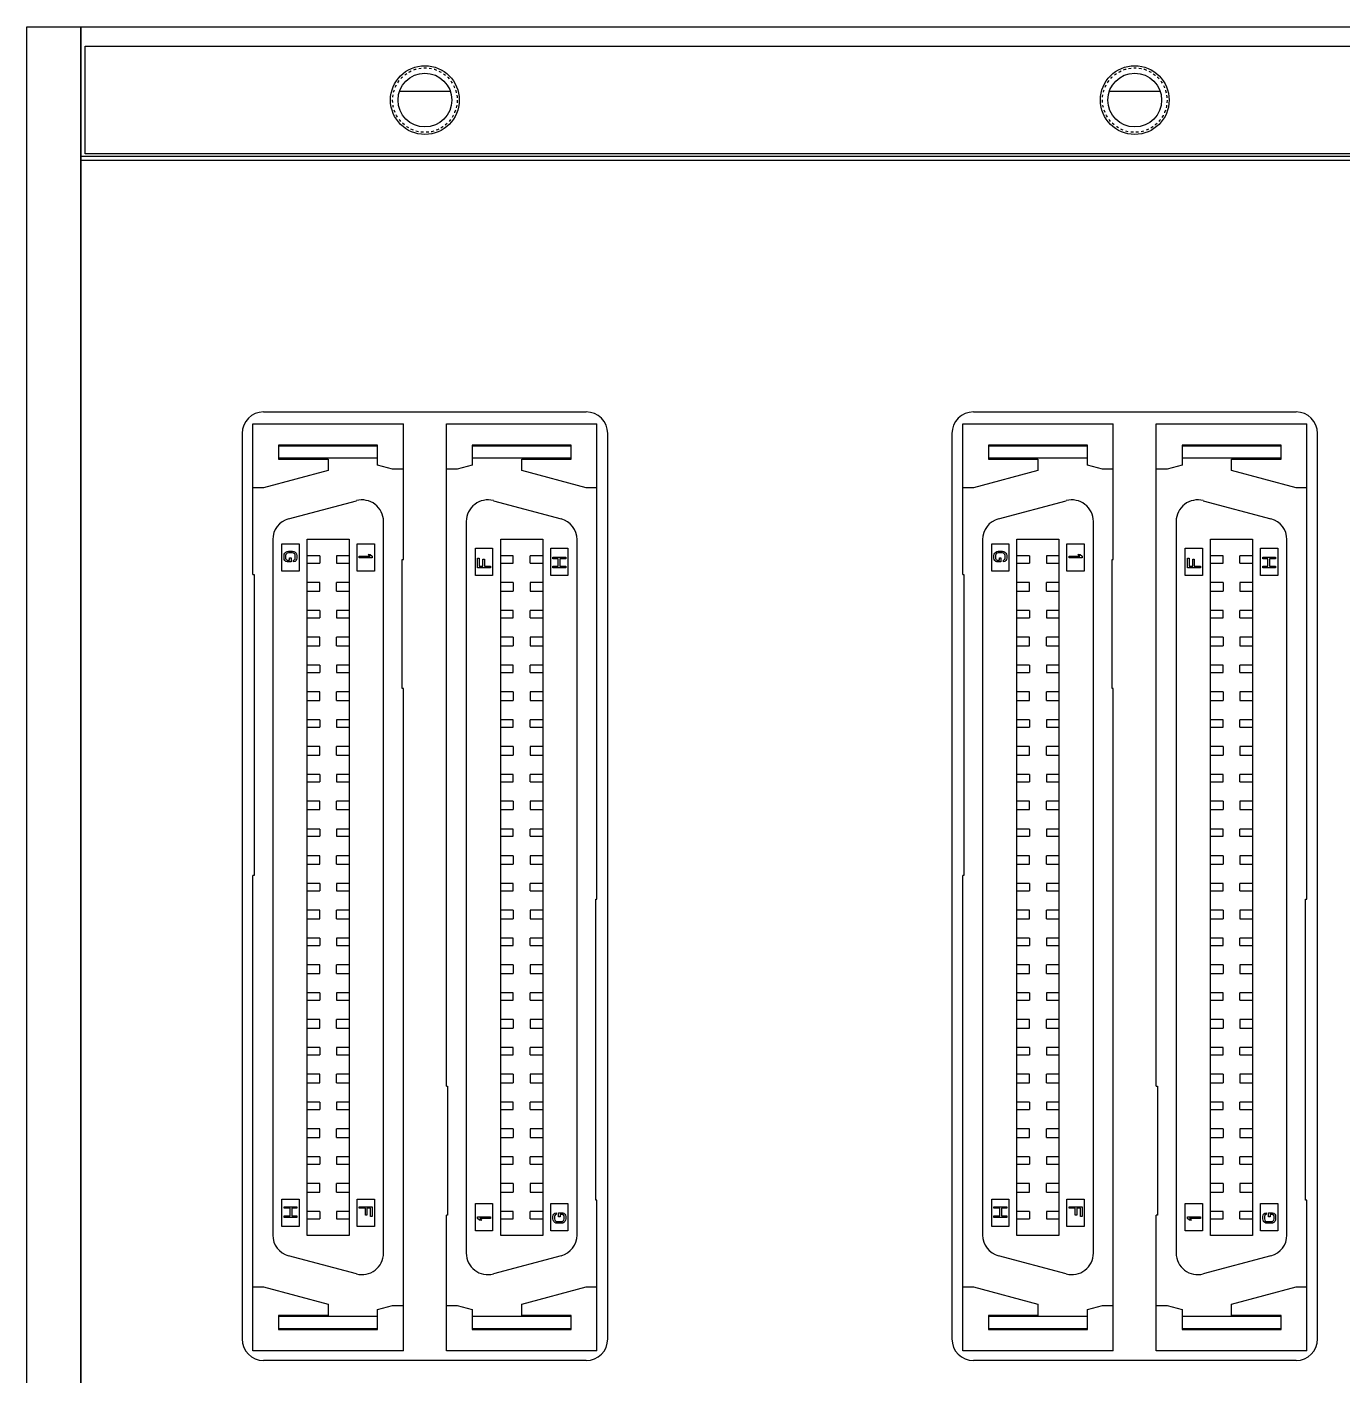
# Model space of a CAD drawing. Header units: inches. Extents: x 2 to 338, y 4 to 134.
# Drawn here: x 1.6 to 62.7, y 71 to 133.6 of the extents above; entities that cross this region are included whole.
import ezdxf

# ---------------------------------------------------------------- set-up
doc = ezdxf.new("R2010")
doc.units = ezdxf.units.IN
doc.header["$LTSCALE"] = 1.21
doc.header["$MEASUREMENT"] = 0
doc.linetypes.add('HIDDEN', pattern=[0.2, 0.1, -0.1])
for name, color, linetype in [('BSEJ72A_4_001_DXF_HIDDEN_LINE', 7, 'CONTINUOUS'), ('BSEJ72A_4_00DXF_CONTINUOUS_LINE', 7, 'CONTINUOUS'), ('BSMJ712_4_00DXF_CONTINUOUS_LINE', 7, 'CONTINUOUS'), ('TE_1734101_5DXF_CONTINUOUS_LINE', 7, 'CONTINUOUS')]:
    doc.layers.add(name, color=color, linetype=linetype)

msp = doc.modelspace()

# ---------------------------------------------------------------- linework, layer by layer
at = {"layer": 'BSEJ72A_4_001_DXF_HIDDEN_LINE', "color": 8, "linetype": 'HIDDEN'}
for centre in [(20.054, 130.233), (53.054, 130.233)]:
    msp.add_circle(centre, 1.5, dxfattribs=at)
at = {"layer": 'BSEJ72A_4_00DXF_CONTINUOUS_LINE', "color": 7, "linetype": 'Continuous'}
for p, q in [((4.054, 133.633), (333.054, 133.633)), ((4.254, 127.733), (4.254, 132.733)), ((4.254, 132.733), (332.854, 132.733)), ((21.235, 130.633), (18.873, 130.633)), ((54.235, 130.633), (51.873, 130.633)), ((4.054, 127.633), (333.054, 127.633)), ((4.054, 127.433), (333.054, 127.433)), ((332.854, 127.733), (4.254, 127.733)), ((12.554, 115.733), (27.554, 115.733)), ((45.554, 115.733), (60.554, 115.733)), ((11.554, 114.733), (11.554, 72.633)), ((28.554, 72.633), (28.554, 114.733)), ((44.554, 114.733), (44.554, 72.633)), ((61.554, 72.633), (61.554, 114.733)), ((27.554, 71.633), (12.554, 71.633)), ((60.554, 71.633), (45.554, 71.633))]:
    msp.add_line(p, q, dxfattribs=at)
for centre, radius in [((20.054, 130.233), 1.6), ((53.054, 130.233), 1.6), ((20.054, 130.233), 1.25), ((53.054, 130.233), 1.25)]:
    msp.add_circle(centre, radius, dxfattribs=at)
for centre, radius, start, end in [((19.047, 129.012), 1.62, 90.00216, 96.40108), ((21.061, 129.012), 1.62, 83.59892, 89.99784), ((52.047, 129.012), 1.62, 90.00216, 96.40108), ((54.061, 129.012), 1.62, 83.59892, 89.99784), ((12.554, 114.733), 1, 90, 180), ((27.554, 114.733), 1, 0, 90), ((45.554, 114.733), 1, 90, 180), ((60.554, 114.733), 1, 0, 90), ((12.554, 72.633), 1, 180, 270), ((27.554, 72.633), 1, 270, 0), ((45.554, 72.633), 1, 180, 270), ((60.554, 72.633), 1, 270, 0)]:
    msp.add_arc(centre, radius, start, end, dxfattribs=at)
at = {"layer": 'BSMJ712_4_00DXF_CONTINUOUS_LINE', "color": 7, "linetype": 'Continuous'}
for p, q in [((1.554, 3.633), (1.554, 133.633)), ((1.554, 133.633), (4.054, 133.633)), ((4.054, 133.633), (4.054, 3.633)), ((4.054, 3.633), (4.054, 133.633))]:
    msp.add_line(p, q, dxfattribs=at)
at = {"layer": 'TE_1734101_5DXF_CONTINUOUS_LINE', "color": 7, "linetype": 'Continuous'}
for p, q in [((12.054, 108.183), (12.054, 115.183)), ((12.054, 115.183), (19.054, 115.183)), ((19.054, 108.873), (19.054, 115.183)), ((21.054, 84.393), (21.054, 115.183)), ((21.054, 115.183), (28.054, 115.183)), ((28.054, 93.083), (28.054, 115.183)), ((45.054, 108.183), (45.054, 115.183)), ((45.054, 115.183), (52.054, 115.183)), ((52.054, 108.873), (52.054, 115.183)), ((54.054, 84.393), (54.054, 115.183)), ((54.054, 115.183), (61.054, 115.183)), ((61.054, 93.083), (61.054, 115.183)), ((13.254, 114.188), (13.254, 113.538)), ((17.854, 114.188), (13.254, 114.188)), ((17.854, 114.148), (13.254, 114.148)), ((17.854, 113.263), (17.854, 114.188)), ((22.254, 114.188), (22.254, 113.263)), ((26.854, 114.188), (22.254, 114.188)), ((26.854, 114.148), (22.254, 114.148)), ((26.854, 113.538), (26.854, 114.188)), ((46.254, 114.188), (46.254, 113.538)), ((50.854, 114.188), (46.254, 114.188)), ((50.854, 114.148), (46.254, 114.148)), ((50.854, 113.263), (50.854, 114.188)), ((55.254, 114.188), (55.254, 113.263)), ((59.854, 114.188), (55.254, 114.188)), ((59.854, 114.148), (55.254, 114.148)), ((59.854, 113.538), (59.854, 114.188)), ((17.854, 113.577), (13.254, 113.577)), ((13.254, 113.538), (15.554, 113.538)), ((15.554, 113.538), (15.554, 113.016)), ((26.854, 113.577), (22.254, 113.577)), ((24.554, 113.016), (24.554, 113.538)), ((24.554, 113.538), (26.854, 113.538)), ((50.854, 113.577), (46.254, 113.577)), ((46.254, 113.538), (48.554, 113.538)), ((48.554, 113.538), (48.554, 113.016)), ((59.854, 113.577), (55.254, 113.577)), ((57.554, 113.016), (57.554, 113.538)), ((57.554, 113.538), (59.854, 113.538)), ((15.554, 113.016), (12.554, 112.212)), ((18.554, 113.075), (17.854, 113.263)), ((19.054, 113.075), (18.554, 113.075)), ((21.554, 113.075), (21.054, 113.075)), ((22.254, 113.263), (21.554, 113.075)), ((27.554, 112.212), (24.554, 113.016)), ((48.554, 113.016), (45.554, 112.212)), ((51.554, 113.075), (50.854, 113.263)), ((52.054, 113.075), (51.554, 113.075)), ((54.554, 113.075), (54.054, 113.075)), ((55.254, 113.263), (54.554, 113.075)), ((60.554, 112.212), (57.554, 113.016)), ((12.554, 112.212), (12.054, 112.212)), ((28.054, 112.212), (27.554, 112.212)), ((45.554, 112.212), (45.054, 112.212)), ((61.054, 112.212), (60.554, 112.212)), ((13.72, 110.764), (16.87, 111.608)), ((23.238, 111.608), (26.388, 110.764)), ((46.72, 110.764), (49.87, 111.608)), ((56.238, 111.608), (59.388, 110.764)), ((18.129, 76.623), (18.129, 110.643)), ((21.979, 110.643), (21.979, 76.623)), ((51.129, 76.623), (51.129, 110.643)), ((54.979, 110.643), (54.979, 76.623)), ((12.979, 109.798), (12.979, 77.467)), ((14.579, 77.443), (14.579, 109.823)), ((14.579, 109.823), (16.529, 109.823)), ((16.529, 109.823), (16.529, 77.443)), ((23.579, 77.443), (23.579, 109.823)), ((23.579, 109.823), (25.529, 109.823)), ((25.529, 109.823), (25.529, 77.443)), ((27.129, 77.467), (27.129, 109.798)), ((45.979, 109.798), (45.979, 77.467)), ((47.579, 77.443), (47.579, 109.823)), ((47.579, 109.823), (49.529, 109.823)), ((49.529, 109.823), (49.529, 77.443)), ((56.579, 77.443), (56.579, 109.823)), ((56.579, 109.823), (58.529, 109.823)), ((58.529, 109.823), (58.529, 77.443)), ((60.129, 77.467), (60.129, 109.798)), ((13.404, 108.333), (13.404, 109.603)), ((13.404, 109.603), (14.204, 109.603)), ((13.504, 109.053), (13.517, 109.115)), ((13.517, 109.115), (13.543, 109.165)), ((13.543, 109.165), (13.594, 109.215)), ((13.594, 109.103), (13.581, 109.053)), ((13.594, 109.215), (13.645, 109.24)), ((13.619, 109.14), (13.594, 109.103)), ((13.657, 109.165), (13.619, 109.14)), ((13.645, 109.24), (13.708, 109.253)), ((13.708, 109.178), (13.657, 109.165)), ((13.708, 109.253), (13.9, 109.253)), ((13.9, 109.178), (13.708, 109.178)), ((13.9, 109.253), (13.964, 109.24)), ((13.951, 109.165), (13.9, 109.178)), ((13.989, 109.14), (13.951, 109.165)), ((13.964, 109.24), (14.015, 109.215)), ((14.015, 109.103), (13.989, 109.14)), ((14.015, 109.215), (14.066, 109.165)), ((14.028, 109.053), (14.015, 109.103)), ((14.066, 109.165), (14.091, 109.115)), ((14.091, 109.115), (14.104, 109.053)), ((14.204, 109.603), (14.204, 108.333)), ((16.904, 108.333), (16.904, 109.603)), ((16.904, 109.603), (17.704, 109.603)), ((17.502, 109.028), (17.413, 109.103)), ((17.413, 109.103), (17.515, 109.103)), ((17.515, 109.103), (17.604, 109.028)), ((17.704, 109.603), (17.704, 108.333)), ((22.404, 108.133), (22.404, 109.403)), ((22.404, 109.403), (23.204, 109.403)), ((23.204, 109.403), (23.204, 108.133)), ((25.904, 108.133), (25.904, 109.403)), ((25.904, 109.403), (26.704, 109.403)), ((26.704, 109.403), (26.704, 108.133)), ((46.404, 108.333), (46.404, 109.603)), ((46.404, 109.603), (47.204, 109.603)), ((46.504, 109.053), (46.517, 109.115)), ((46.517, 109.115), (46.543, 109.165)), ((46.543, 109.165), (46.594, 109.215)), ((46.594, 109.103), (46.581, 109.053)), ((46.594, 109.215), (46.645, 109.24)), ((46.619, 109.14), (46.594, 109.103)), ((46.657, 109.165), (46.619, 109.14)), ((46.645, 109.24), (46.708, 109.253)), ((46.708, 109.178), (46.657, 109.165)), ((46.708, 109.253), (46.9, 109.253)), ((46.9, 109.178), (46.708, 109.178)), ((46.9, 109.253), (46.964, 109.24)), ((46.951, 109.165), (46.9, 109.178)), ((46.989, 109.14), (46.951, 109.165)), ((46.964, 109.24), (47.015, 109.215)), ((47.015, 109.103), (46.989, 109.14)), ((47.015, 109.215), (47.066, 109.165)), ((47.028, 109.053), (47.015, 109.103)), ((47.066, 109.165), (47.091, 109.115)), ((47.091, 109.115), (47.104, 109.053)), ((47.204, 109.603), (47.204, 108.333)), ((49.904, 108.333), (49.904, 109.603)), ((49.904, 109.603), (50.704, 109.603)), ((50.502, 109.028), (50.413, 109.103)), ((50.413, 109.103), (50.515, 109.103)), ((50.515, 109.103), (50.604, 109.028)), ((50.704, 109.603), (50.704, 108.333)), ((55.404, 108.133), (55.404, 109.403)), ((55.404, 109.403), (56.204, 109.403)), ((56.204, 109.403), (56.204, 108.133)), ((58.904, 108.133), (58.904, 109.403)), ((58.904, 109.403), (59.704, 109.403)), ((59.704, 109.403), (59.704, 108.133)), ((13.504, 108.94), (13.504, 109.053)), ((13.517, 108.878), (13.504, 108.94)), ((13.543, 108.828), (13.517, 108.878)), ((13.594, 108.778), (13.543, 108.828)), ((13.581, 109.053), (13.581, 108.94)), ((13.581, 108.94), (13.594, 108.89)), ((13.594, 108.89), (13.619, 108.853)), ((13.645, 108.765), (13.594, 108.778)), ((13.619, 108.853), (13.657, 108.84)), ((13.836, 108.765), (13.645, 108.765)), ((13.657, 108.84), (13.76, 108.84)), ((13.76, 108.84), (13.76, 108.953)), ((13.76, 108.953), (13.836, 108.953)), ((13.836, 108.953), (13.836, 108.765)), ((13.951, 108.84), (13.989, 108.853)), ((13.951, 108.765), (13.951, 108.84)), ((14.015, 108.778), (13.951, 108.765)), ((13.989, 108.853), (14.015, 108.89)), ((14.015, 108.89), (14.028, 108.94)), ((14.066, 108.828), (14.015, 108.778)), ((14.028, 108.94), (14.028, 109.053)), ((14.091, 108.878), (14.066, 108.828)), ((14.104, 108.94), (14.091, 108.878)), ((14.104, 109.053), (14.104, 108.94)), ((15.164, 109.043), (14.579, 109.043)), ((14.579, 108.703), (15.164, 108.703)), ((15.164, 109.043), (15.164, 108.703)), ((15.944, 109.043), (15.944, 108.703)), ((16.529, 109.043), (15.944, 109.043)), ((15.944, 108.703), (16.529, 108.703)), ((17.004, 108.953), (17.004, 109.028)), ((17.004, 109.028), (17.502, 109.028)), ((17.604, 108.953), (17.004, 108.953)), ((17.604, 109.028), (17.604, 108.953)), ((18.999, 102.873), (18.999, 108.873)), ((18.999, 108.873), (19.054, 108.873)), ((22.504, 108.483), (22.504, 108.933)), ((22.504, 108.933), (22.581, 108.933)), ((23.104, 108.483), (22.504, 108.483)), ((22.581, 108.933), (22.581, 108.558)), ((22.581, 108.558), (22.747, 108.558)), ((22.747, 108.558), (22.747, 108.883)), ((22.747, 108.883), (22.823, 108.883)), ((22.823, 108.883), (22.823, 108.558)), ((22.823, 108.558), (23.104, 108.558)), ((23.104, 108.558), (23.104, 108.483)), ((24.164, 109.043), (23.579, 109.043)), ((23.579, 108.703), (24.164, 108.703)), ((24.164, 108.703), (24.164, 109.043)), ((24.944, 108.703), (24.944, 109.043)), ((25.529, 109.043), (24.944, 109.043)), ((24.944, 108.703), (25.529, 108.703)), ((26.004, 108.908), (26.004, 108.983)), ((26.004, 108.983), (26.604, 108.983)), ((26.247, 108.908), (26.004, 108.908)), ((26.004, 108.483), (26.004, 108.558)), ((26.004, 108.558), (26.247, 108.558)), ((26.604, 108.483), (26.004, 108.483)), ((26.247, 108.558), (26.247, 108.908)), ((26.323, 108.908), (26.323, 108.558)), ((26.604, 108.908), (26.323, 108.908)), ((26.323, 108.558), (26.604, 108.558)), ((26.604, 108.983), (26.604, 108.908)), ((26.604, 108.558), (26.604, 108.483)), ((46.504, 108.94), (46.504, 109.053)), ((46.517, 108.878), (46.504, 108.94)), ((46.543, 108.828), (46.517, 108.878)), ((46.594, 108.778), (46.543, 108.828)), ((46.581, 109.053), (46.581, 108.94)), ((46.581, 108.94), (46.594, 108.89)), ((46.594, 108.89), (46.619, 108.853)), ((46.645, 108.765), (46.594, 108.778)), ((46.619, 108.853), (46.657, 108.84)), ((46.836, 108.765), (46.645, 108.765)), ((46.657, 108.84), (46.76, 108.84)), ((46.76, 108.84), (46.76, 108.953)), ((46.76, 108.953), (46.836, 108.953)), ((46.836, 108.953), (46.836, 108.765)), ((46.951, 108.84), (46.989, 108.853)), ((46.951, 108.765), (46.951, 108.84)), ((47.015, 108.778), (46.951, 108.765)), ((46.989, 108.853), (47.015, 108.89)), ((47.015, 108.89), (47.028, 108.94)), ((47.066, 108.828), (47.015, 108.778)), ((47.028, 108.94), (47.028, 109.053)), ((47.091, 108.878), (47.066, 108.828)), ((47.104, 108.94), (47.091, 108.878)), ((47.104, 109.053), (47.104, 108.94)), ((48.164, 109.043), (47.579, 109.043)), ((47.579, 108.703), (48.164, 108.703)), ((48.164, 109.043), (48.164, 108.703)), ((48.944, 109.043), (48.944, 108.703)), ((49.529, 109.043), (48.944, 109.043)), ((48.944, 108.703), (49.529, 108.703)), ((50.004, 108.953), (50.004, 109.028)), ((50.004, 109.028), (50.502, 109.028)), ((50.604, 108.953), (50.004, 108.953)), ((50.604, 109.028), (50.604, 108.953)), ((51.999, 102.873), (51.999, 108.873)), ((51.999, 108.873), (52.054, 108.873)), ((55.504, 108.483), (55.504, 108.933)), ((55.504, 108.933), (55.581, 108.933)), ((56.104, 108.483), (55.504, 108.483)), ((55.581, 108.933), (55.581, 108.558)), ((55.581, 108.558), (55.747, 108.558)), ((55.747, 108.558), (55.747, 108.883)), ((55.747, 108.883), (55.823, 108.883)), ((55.823, 108.883), (55.823, 108.558)), ((55.823, 108.558), (56.104, 108.558)), ((56.104, 108.558), (56.104, 108.483)), ((57.164, 109.043), (56.579, 109.043)), ((56.579, 108.703), (57.164, 108.703)), ((57.164, 108.703), (57.164, 109.043)), ((57.944, 108.703), (57.944, 109.043)), ((58.529, 109.043), (57.944, 109.043)), ((57.944, 108.703), (58.529, 108.703)), ((59.004, 108.908), (59.004, 108.983)), ((59.004, 108.983), (59.604, 108.983)), ((59.247, 108.908), (59.004, 108.908)), ((59.004, 108.483), (59.004, 108.558)), ((59.004, 108.558), (59.247, 108.558)), ((59.604, 108.483), (59.004, 108.483)), ((59.247, 108.558), (59.247, 108.908)), ((59.323, 108.908), (59.323, 108.558)), ((59.604, 108.908), (59.323, 108.908)), ((59.323, 108.558), (59.604, 108.558)), ((59.604, 108.983), (59.604, 108.908)), ((59.604, 108.558), (59.604, 108.483)), ((12.054, 108.183), (12.109, 108.183)), ((12.109, 108.183), (12.109, 94.183)), ((14.204, 108.333), (13.404, 108.333)), ((17.704, 108.333), (16.904, 108.333)), ((23.204, 108.133), (22.404, 108.133)), ((26.704, 108.133), (25.904, 108.133)), ((45.054, 108.183), (45.109, 108.183)), ((45.109, 108.183), (45.109, 94.183)), ((47.204, 108.333), (46.404, 108.333)), ((50.704, 108.333), (49.904, 108.333)), ((56.204, 108.133), (55.404, 108.133)), ((59.704, 108.133), (58.904, 108.133)), ((15.164, 107.803), (14.579, 107.803)), ((14.579, 107.403), (15.164, 107.403)), ((15.164, 107.403), (15.164, 107.803)), ((15.944, 107.403), (15.944, 107.803)), ((16.529, 107.803), (15.944, 107.803)), ((15.944, 107.403), (16.529, 107.403)), ((24.164, 107.803), (23.579, 107.803)), ((23.579, 107.403), (24.164, 107.403)), ((24.164, 107.803), (24.164, 107.403)), ((24.944, 107.803), (24.944, 107.403)), ((25.529, 107.803), (24.944, 107.803)), ((24.944, 107.403), (25.529, 107.403)), ((48.164, 107.803), (47.579, 107.803)), ((47.579, 107.403), (48.164, 107.403)), ((48.164, 107.403), (48.164, 107.803)), ((48.944, 107.403), (48.944, 107.803)), ((49.529, 107.803), (48.944, 107.803)), ((48.944, 107.403), (49.529, 107.403)), ((57.164, 107.803), (56.579, 107.803)), ((56.579, 107.403), (57.164, 107.403)), ((57.164, 107.803), (57.164, 107.403)), ((57.944, 107.803), (57.944, 107.403)), ((58.529, 107.803), (57.944, 107.803)), ((57.944, 107.403), (58.529, 107.403)), ((15.164, 106.503), (14.579, 106.503)), ((14.579, 106.163), (15.164, 106.163)), ((15.164, 106.503), (15.164, 106.163)), ((15.944, 106.503), (15.944, 106.163)), ((16.529, 106.503), (15.944, 106.503)), ((15.944, 106.163), (16.529, 106.163)), ((24.164, 106.503), (23.579, 106.503)), ((23.579, 106.163), (24.164, 106.163)), ((24.164, 106.163), (24.164, 106.503)), ((24.944, 106.163), (24.944, 106.503)), ((25.529, 106.503), (24.944, 106.503)), ((24.944, 106.163), (25.529, 106.163)), ((48.164, 106.503), (47.579, 106.503)), ((47.579, 106.163), (48.164, 106.163)), ((48.164, 106.503), (48.164, 106.163)), ((48.944, 106.503), (48.944, 106.163)), ((49.529, 106.503), (48.944, 106.503)), ((48.944, 106.163), (49.529, 106.163)), ((57.164, 106.503), (56.579, 106.503)), ((56.579, 106.163), (57.164, 106.163)), ((57.164, 106.163), (57.164, 106.503)), ((57.944, 106.163), (57.944, 106.503)), ((58.529, 106.503), (57.944, 106.503)), ((57.944, 106.163), (58.529, 106.163)), ((15.164, 105.263), (14.579, 105.263)), ((14.579, 104.863), (15.164, 104.863)), ((15.164, 104.863), (15.164, 105.263)), ((15.944, 104.863), (15.944, 105.263)), ((16.529, 105.263), (15.944, 105.263)), ((15.944, 104.863), (16.529, 104.863)), ((24.164, 105.263), (23.579, 105.263)), ((23.579, 104.863), (24.164, 104.863)), ((24.164, 105.263), (24.164, 104.863)), ((24.944, 105.263), (24.944, 104.863)), ((25.529, 105.263), (24.944, 105.263)), ((24.944, 104.863), (25.529, 104.863)), ((48.164, 105.263), (47.579, 105.263)), ((47.579, 104.863), (48.164, 104.863)), ((48.164, 104.863), (48.164, 105.263)), ((48.944, 104.863), (48.944, 105.263)), ((49.529, 105.263), (48.944, 105.263)), ((48.944, 104.863), (49.529, 104.863)), ((57.164, 105.263), (56.579, 105.263)), ((56.579, 104.863), (57.164, 104.863)), ((57.164, 105.263), (57.164, 104.863)), ((57.944, 105.263), (57.944, 104.863)), ((58.529, 105.263), (57.944, 105.263)), ((57.944, 104.863), (58.529, 104.863)), ((15.164, 103.963), (14.579, 103.963)), ((14.579, 103.623), (15.164, 103.623)), ((15.164, 103.963), (15.164, 103.623)), ((15.944, 103.963), (15.944, 103.623)), ((16.529, 103.963), (15.944, 103.963)), ((15.944, 103.623), (16.529, 103.623)), ((24.164, 103.963), (23.579, 103.963)), ((23.579, 103.623), (24.164, 103.623)), ((24.164, 103.623), (24.164, 103.963)), ((24.944, 103.623), (24.944, 103.963)), ((25.529, 103.963), (24.944, 103.963)), ((24.944, 103.623), (25.529, 103.623)), ((48.164, 103.963), (47.579, 103.963)), ((47.579, 103.623), (48.164, 103.623)), ((48.164, 103.963), (48.164, 103.623)), ((48.944, 103.963), (48.944, 103.623)), ((49.529, 103.963), (48.944, 103.963)), ((48.944, 103.623), (49.529, 103.623)), ((57.164, 103.963), (56.579, 103.963)), ((56.579, 103.623), (57.164, 103.623)), ((57.164, 103.623), (57.164, 103.963)), ((57.944, 103.623), (57.944, 103.963)), ((58.529, 103.963), (57.944, 103.963)), ((57.944, 103.623), (58.529, 103.623)), ((19.054, 102.873), (18.999, 102.873)), ((19.054, 72.083), (19.054, 102.873)), ((52.054, 102.873), (51.999, 102.873)), ((52.054, 72.083), (52.054, 102.873)), ((15.164, 102.723), (14.579, 102.723)), ((14.579, 102.323), (15.164, 102.323)), ((15.164, 102.323), (15.164, 102.723)), ((15.944, 102.323), (15.944, 102.723)), ((16.529, 102.723), (15.944, 102.723)), ((15.944, 102.323), (16.529, 102.323)), ((24.164, 102.723), (23.579, 102.723)), ((23.579, 102.323), (24.164, 102.323)), ((24.164, 102.723), (24.164, 102.323)), ((24.944, 102.723), (24.944, 102.323)), ((25.529, 102.723), (24.944, 102.723)), ((24.944, 102.323), (25.529, 102.323)), ((48.164, 102.723), (47.579, 102.723)), ((47.579, 102.323), (48.164, 102.323)), ((48.164, 102.323), (48.164, 102.723)), ((48.944, 102.323), (48.944, 102.723)), ((49.529, 102.723), (48.944, 102.723)), ((48.944, 102.323), (49.529, 102.323)), ((57.164, 102.723), (56.579, 102.723)), ((56.579, 102.323), (57.164, 102.323)), ((57.164, 102.723), (57.164, 102.323)), ((57.944, 102.723), (57.944, 102.323)), ((58.529, 102.723), (57.944, 102.723)), ((57.944, 102.323), (58.529, 102.323)), ((15.164, 101.423), (14.579, 101.423)), ((14.579, 101.083), (15.164, 101.083)), ((15.164, 101.423), (15.164, 101.083)), ((15.944, 101.423), (15.944, 101.083)), ((16.529, 101.423), (15.944, 101.423)), ((15.944, 101.083), (16.529, 101.083)), ((24.164, 101.423), (23.579, 101.423)), ((23.579, 101.083), (24.164, 101.083)), ((24.164, 101.083), (24.164, 101.423)), ((24.944, 101.083), (24.944, 101.423)), ((25.529, 101.423), (24.944, 101.423)), ((24.944, 101.083), (25.529, 101.083)), ((48.164, 101.423), (47.579, 101.423)), ((47.579, 101.083), (48.164, 101.083)), ((48.164, 101.423), (48.164, 101.083)), ((48.944, 101.423), (48.944, 101.083)), ((49.529, 101.423), (48.944, 101.423)), ((48.944, 101.083), (49.529, 101.083)), ((57.164, 101.423), (56.579, 101.423)), ((56.579, 101.083), (57.164, 101.083)), ((57.164, 101.083), (57.164, 101.423)), ((57.944, 101.083), (57.944, 101.423)), ((58.529, 101.423), (57.944, 101.423)), ((57.944, 101.083), (58.529, 101.083)), ((15.164, 100.183), (14.579, 100.183)), ((14.579, 99.783), (15.164, 99.783)), ((15.164, 99.783), (15.164, 100.183)), ((15.944, 99.783), (15.944, 100.183)), ((16.529, 100.183), (15.944, 100.183)), ((15.944, 99.783), (16.529, 99.783)), ((24.164, 100.183), (23.579, 100.183)), ((23.579, 99.783), (24.164, 99.783)), ((24.164, 100.183), (24.164, 99.783)), ((24.944, 100.183), (24.944, 99.783)), ((25.529, 100.183), (24.944, 100.183)), ((24.944, 99.783), (25.529, 99.783)), ((48.164, 100.183), (47.579, 100.183)), ((47.579, 99.783), (48.164, 99.783)), ((48.164, 99.783), (48.164, 100.183)), ((48.944, 99.783), (48.944, 100.183)), ((49.529, 100.183), (48.944, 100.183)), ((48.944, 99.783), (49.529, 99.783)), ((57.164, 100.183), (56.579, 100.183)), ((56.579, 99.783), (57.164, 99.783)), ((57.164, 100.183), (57.164, 99.783)), ((57.944, 100.183), (57.944, 99.783)), ((58.529, 100.183), (57.944, 100.183)), ((57.944, 99.783), (58.529, 99.783)), ((15.164, 98.883), (14.579, 98.883)), ((14.579, 98.543), (15.164, 98.543)), ((15.164, 98.883), (15.164, 98.543)), ((15.944, 98.883), (15.944, 98.543)), ((16.529, 98.883), (15.944, 98.883)), ((15.944, 98.543), (16.529, 98.543)), ((24.164, 98.883), (23.579, 98.883)), ((23.579, 98.543), (24.164, 98.543)), ((24.164, 98.543), (24.164, 98.883)), ((24.944, 98.543), (24.944, 98.883)), ((25.529, 98.883), (24.944, 98.883)), ((24.944, 98.543), (25.529, 98.543)), ((48.164, 98.883), (47.579, 98.883)), ((47.579, 98.543), (48.164, 98.543)), ((48.164, 98.883), (48.164, 98.543)), ((48.944, 98.883), (48.944, 98.543)), ((49.529, 98.883), (48.944, 98.883)), ((48.944, 98.543), (49.529, 98.543)), ((57.164, 98.883), (56.579, 98.883)), ((56.579, 98.543), (57.164, 98.543)), ((57.164, 98.543), (57.164, 98.883)), ((57.944, 98.543), (57.944, 98.883)), ((58.529, 98.883), (57.944, 98.883)), ((57.944, 98.543), (58.529, 98.543)), ((15.164, 97.643), (14.579, 97.643)), ((14.579, 97.243), (15.164, 97.243)), ((15.164, 97.243), (15.164, 97.643)), ((15.944, 97.243), (15.944, 97.643)), ((16.529, 97.643), (15.944, 97.643)), ((15.944, 97.243), (16.529, 97.243)), ((24.164, 97.643), (23.579, 97.643)), ((23.579, 97.243), (24.164, 97.243)), ((24.164, 97.643), (24.164, 97.243)), ((24.944, 97.643), (24.944, 97.243)), ((25.529, 97.643), (24.944, 97.643)), ((24.944, 97.243), (25.529, 97.243)), ((48.164, 97.643), (47.579, 97.643)), ((47.579, 97.243), (48.164, 97.243)), ((48.164, 97.243), (48.164, 97.643)), ((48.944, 97.243), (48.944, 97.643)), ((49.529, 97.643), (48.944, 97.643)), ((48.944, 97.243), (49.529, 97.243)), ((57.164, 97.643), (56.579, 97.643)), ((56.579, 97.243), (57.164, 97.243)), ((57.164, 97.643), (57.164, 97.243)), ((57.944, 97.643), (57.944, 97.243)), ((58.529, 97.643), (57.944, 97.643)), ((57.944, 97.243), (58.529, 97.243)), ((15.164, 96.343), (14.579, 96.343)), ((14.579, 96.003), (15.164, 96.003)), ((15.164, 96.343), (15.164, 96.003)), ((15.944, 96.343), (15.944, 96.003)), ((16.529, 96.343), (15.944, 96.343)), ((15.944, 96.003), (16.529, 96.003)), ((24.164, 96.343), (23.579, 96.343)), ((23.579, 96.003), (24.164, 96.003)), ((24.164, 96.003), (24.164, 96.343)), ((24.944, 96.003), (24.944, 96.343)), ((25.529, 96.343), (24.944, 96.343)), ((24.944, 96.003), (25.529, 96.003)), ((48.164, 96.343), (47.579, 96.343)), ((47.579, 96.003), (48.164, 96.003)), ((48.164, 96.343), (48.164, 96.003)), ((48.944, 96.343), (48.944, 96.003)), ((49.529, 96.343), (48.944, 96.343)), ((48.944, 96.003), (49.529, 96.003)), ((57.164, 96.343), (56.579, 96.343)), ((56.579, 96.003), (57.164, 96.003)), ((57.164, 96.003), (57.164, 96.343)), ((57.944, 96.003), (57.944, 96.343)), ((58.529, 96.343), (57.944, 96.343)), ((57.944, 96.003), (58.529, 96.003)), ((15.164, 95.103), (14.579, 95.103)), ((14.579, 94.703), (15.164, 94.703)), ((15.164, 94.703), (15.164, 95.103)), ((15.944, 94.703), (15.944, 95.103)), ((16.529, 95.103), (15.944, 95.103)), ((15.944, 94.703), (16.529, 94.703)), ((24.164, 95.103), (23.579, 95.103)), ((23.579, 94.703), (24.164, 94.703)), ((24.164, 95.103), (24.164, 94.703)), ((24.944, 95.103), (24.944, 94.703)), ((25.529, 95.103), (24.944, 95.103)), ((24.944, 94.703), (25.529, 94.703)), ((48.164, 95.103), (47.579, 95.103)), ((47.579, 94.703), (48.164, 94.703)), ((48.164, 94.703), (48.164, 95.103)), ((48.944, 94.703), (48.944, 95.103)), ((49.529, 95.103), (48.944, 95.103)), ((48.944, 94.703), (49.529, 94.703)), ((57.164, 95.103), (56.579, 95.103)), ((56.579, 94.703), (57.164, 94.703)), ((57.164, 95.103), (57.164, 94.703)), ((57.944, 95.103), (57.944, 94.703)), ((58.529, 95.103), (57.944, 95.103)), ((57.944, 94.703), (58.529, 94.703)), ((12.054, 72.083), (12.054, 94.183)), ((12.109, 94.183), (12.054, 94.183)), ((45.054, 72.083), (45.054, 94.183)), ((45.109, 94.183), (45.054, 94.183)), ((15.164, 93.803), (14.579, 93.803)), ((14.579, 93.463), (15.164, 93.463)), ((15.164, 93.803), (15.164, 93.463)), ((15.944, 93.803), (15.944, 93.463)), ((16.529, 93.803), (15.944, 93.803)), ((15.944, 93.463), (16.529, 93.463)), ((24.164, 93.803), (23.579, 93.803)), ((23.579, 93.463), (24.164, 93.463)), ((24.164, 93.463), (24.164, 93.803)), ((24.944, 93.463), (24.944, 93.803)), ((25.529, 93.803), (24.944, 93.803)), ((24.944, 93.463), (25.529, 93.463)), ((48.164, 93.803), (47.579, 93.803)), ((47.579, 93.463), (48.164, 93.463)), ((48.164, 93.803), (48.164, 93.463)), ((48.944, 93.803), (48.944, 93.463)), ((49.529, 93.803), (48.944, 93.803)), ((48.944, 93.463), (49.529, 93.463)), ((57.164, 93.803), (56.579, 93.803)), ((56.579, 93.463), (57.164, 93.463)), ((57.164, 93.463), (57.164, 93.803)), ((57.944, 93.463), (57.944, 93.803)), ((58.529, 93.803), (57.944, 93.803)), ((57.944, 93.463), (58.529, 93.463)), ((27.999, 79.083), (27.999, 93.083)), ((27.999, 93.083), (28.054, 93.083)), ((60.999, 79.083), (60.999, 93.083)), ((60.999, 93.083), (61.054, 93.083)), ((15.164, 92.563), (14.579, 92.563)), ((14.579, 92.163), (15.164, 92.163)), ((15.164, 92.163), (15.164, 92.563)), ((15.944, 92.163), (15.944, 92.563)), ((16.529, 92.563), (15.944, 92.563)), ((15.944, 92.163), (16.529, 92.163)), ((24.164, 92.563), (23.579, 92.563)), ((23.579, 92.163), (24.164, 92.163)), ((24.164, 92.563), (24.164, 92.163)), ((24.944, 92.563), (24.944, 92.163)), ((25.529, 92.563), (24.944, 92.563)), ((24.944, 92.163), (25.529, 92.163)), ((48.164, 92.563), (47.579, 92.563)), ((47.579, 92.163), (48.164, 92.163)), ((48.164, 92.163), (48.164, 92.563)), ((48.944, 92.163), (48.944, 92.563)), ((49.529, 92.563), (48.944, 92.563)), ((48.944, 92.163), (49.529, 92.163)), ((57.164, 92.563), (56.579, 92.563)), ((56.579, 92.163), (57.164, 92.163)), ((57.164, 92.563), (57.164, 92.163)), ((57.944, 92.563), (57.944, 92.163)), ((58.529, 92.563), (57.944, 92.563)), ((57.944, 92.163), (58.529, 92.163)), ((15.164, 91.263), (14.579, 91.263)), ((14.579, 90.923), (15.164, 90.923)), ((15.164, 91.263), (15.164, 90.923)), ((15.944, 91.263), (15.944, 90.923)), ((16.529, 91.263), (15.944, 91.263)), ((15.944, 90.923), (16.529, 90.923)), ((24.164, 91.263), (23.579, 91.263)), ((23.579, 90.923), (24.164, 90.923)), ((24.164, 90.923), (24.164, 91.263)), ((24.944, 90.923), (24.944, 91.263)), ((25.529, 91.263), (24.944, 91.263)), ((24.944, 90.923), (25.529, 90.923)), ((48.164, 91.263), (47.579, 91.263)), ((47.579, 90.923), (48.164, 90.923)), ((48.164, 91.263), (48.164, 90.923)), ((48.944, 91.263), (48.944, 90.923)), ((49.529, 91.263), (48.944, 91.263)), ((48.944, 90.923), (49.529, 90.923)), ((57.164, 91.263), (56.579, 91.263)), ((56.579, 90.923), (57.164, 90.923)), ((57.164, 90.923), (57.164, 91.263)), ((57.944, 90.923), (57.944, 91.263)), ((58.529, 91.263), (57.944, 91.263)), ((57.944, 90.923), (58.529, 90.923)), ((15.164, 90.023), (14.579, 90.023)), ((15.164, 89.623), (15.164, 90.023)), ((15.944, 89.623), (15.944, 90.023)), ((16.529, 90.023), (15.944, 90.023)), ((24.164, 90.023), (23.579, 90.023)), ((24.164, 90.023), (24.164, 89.623)), ((24.944, 90.023), (24.944, 89.623)), ((25.529, 90.023), (24.944, 90.023)), ((48.164, 90.023), (47.579, 90.023)), ((48.164, 89.623), (48.164, 90.023)), ((48.944, 89.623), (48.944, 90.023)), ((49.529, 90.023), (48.944, 90.023)), ((57.164, 90.023), (56.579, 90.023)), ((57.164, 90.023), (57.164, 89.623)), ((57.944, 90.023), (57.944, 89.623)), ((58.529, 90.023), (57.944, 90.023)), ((14.579, 89.623), (15.164, 89.623)), ((15.944, 89.623), (16.529, 89.623)), ((23.579, 89.623), (24.164, 89.623)), ((24.944, 89.623), (25.529, 89.623)), ((47.579, 89.623), (48.164, 89.623)), ((48.944, 89.623), (49.529, 89.623)), ((56.579, 89.623), (57.164, 89.623)), ((57.944, 89.623), (58.529, 89.623)), ((15.164, 88.723), (14.579, 88.723)), ((14.579, 88.383), (15.164, 88.383)), ((15.164, 88.723), (15.164, 88.383)), ((15.944, 88.723), (15.944, 88.383)), ((16.529, 88.723), (15.944, 88.723)), ((15.944, 88.383), (16.529, 88.383)), ((24.164, 88.723), (23.579, 88.723)), ((23.579, 88.383), (24.164, 88.383)), ((24.164, 88.383), (24.164, 88.723)), ((24.944, 88.383), (24.944, 88.723)), ((25.529, 88.723), (24.944, 88.723)), ((24.944, 88.383), (25.529, 88.383)), ((48.164, 88.723), (47.579, 88.723)), ((47.579, 88.383), (48.164, 88.383)), ((48.164, 88.723), (48.164, 88.383)), ((48.944, 88.723), (48.944, 88.383)), ((49.529, 88.723), (48.944, 88.723)), ((48.944, 88.383), (49.529, 88.383)), ((57.164, 88.723), (56.579, 88.723)), ((56.579, 88.383), (57.164, 88.383)), ((57.164, 88.383), (57.164, 88.723)), ((57.944, 88.383), (57.944, 88.723)), ((58.529, 88.723), (57.944, 88.723)), ((57.944, 88.383), (58.529, 88.383)), ((15.164, 87.483), (14.579, 87.483)), ((15.164, 87.083), (15.164, 87.483)), ((15.944, 87.083), (15.944, 87.483)), ((16.529, 87.483), (15.944, 87.483)), ((24.164, 87.483), (23.579, 87.483)), ((24.164, 87.483), (24.164, 87.083)), ((24.944, 87.483), (24.944, 87.083)), ((25.529, 87.483), (24.944, 87.483)), ((48.164, 87.483), (47.579, 87.483)), ((48.164, 87.083), (48.164, 87.483)), ((48.944, 87.083), (48.944, 87.483)), ((49.529, 87.483), (48.944, 87.483)), ((57.164, 87.483), (56.579, 87.483)), ((57.164, 87.483), (57.164, 87.083)), ((57.944, 87.483), (57.944, 87.083)), ((58.529, 87.483), (57.944, 87.483)), ((14.579, 87.083), (15.164, 87.083)), ((15.944, 87.083), (16.529, 87.083)), ((23.579, 87.083), (24.164, 87.083)), ((24.944, 87.083), (25.529, 87.083)), ((47.579, 87.083), (48.164, 87.083)), ((48.944, 87.083), (49.529, 87.083)), ((56.579, 87.083), (57.164, 87.083)), ((57.944, 87.083), (58.529, 87.083)), ((15.164, 86.183), (14.579, 86.183)), ((15.164, 86.183), (15.164, 85.843)), ((15.944, 86.183), (15.944, 85.843)), ((16.529, 86.183), (15.944, 86.183)), ((24.164, 86.183), (23.579, 86.183)), ((24.164, 85.843), (24.164, 86.183)), ((24.944, 85.843), (24.944, 86.183)), ((25.529, 86.183), (24.944, 86.183)), ((48.164, 86.183), (47.579, 86.183)), ((48.164, 86.183), (48.164, 85.843)), ((48.944, 86.183), (48.944, 85.843)), ((49.529, 86.183), (48.944, 86.183)), ((57.164, 86.183), (56.579, 86.183)), ((57.164, 85.843), (57.164, 86.183)), ((57.944, 85.843), (57.944, 86.183)), ((58.529, 86.183), (57.944, 86.183)), ((14.579, 85.843), (15.164, 85.843)), ((15.944, 85.843), (16.529, 85.843)), ((23.579, 85.843), (24.164, 85.843)), ((24.944, 85.843), (25.529, 85.843)), ((47.579, 85.843), (48.164, 85.843)), ((48.944, 85.843), (49.529, 85.843)), ((56.579, 85.843), (57.164, 85.843)), ((57.944, 85.843), (58.529, 85.843)), ((15.164, 84.943), (14.579, 84.943)), ((15.164, 84.543), (15.164, 84.943)), ((15.944, 84.543), (15.944, 84.943)), ((16.529, 84.943), (15.944, 84.943)), ((24.164, 84.943), (23.579, 84.943)), ((24.164, 84.943), (24.164, 84.543)), ((24.944, 84.943), (24.944, 84.543)), ((25.529, 84.943), (24.944, 84.943)), ((48.164, 84.943), (47.579, 84.943)), ((48.164, 84.543), (48.164, 84.943)), ((48.944, 84.543), (48.944, 84.943)), ((49.529, 84.943), (48.944, 84.943)), ((57.164, 84.943), (56.579, 84.943)), ((57.164, 84.943), (57.164, 84.543)), ((57.944, 84.943), (57.944, 84.543)), ((58.529, 84.943), (57.944, 84.943)), ((14.579, 84.543), (15.164, 84.543)), ((15.944, 84.543), (16.529, 84.543)), ((21.054, 84.393), (21.109, 84.393)), ((21.109, 84.393), (21.109, 78.393)), ((23.579, 84.543), (24.164, 84.543)), ((24.944, 84.543), (25.529, 84.543)), ((47.579, 84.543), (48.164, 84.543)), ((48.944, 84.543), (49.529, 84.543)), ((54.054, 84.393), (54.109, 84.393)), ((54.109, 84.393), (54.109, 78.393)), ((56.579, 84.543), (57.164, 84.543)), ((57.944, 84.543), (58.529, 84.543)), ((15.164, 83.643), (14.579, 83.643)), ((15.164, 83.643), (15.164, 83.303)), ((15.944, 83.643), (15.944, 83.303)), ((16.529, 83.643), (15.944, 83.643)), ((24.164, 83.643), (23.579, 83.643)), ((24.164, 83.303), (24.164, 83.643)), ((24.944, 83.303), (24.944, 83.643)), ((25.529, 83.643), (24.944, 83.643)), ((48.164, 83.643), (47.579, 83.643)), ((48.164, 83.643), (48.164, 83.303)), ((48.944, 83.643), (48.944, 83.303)), ((49.529, 83.643), (48.944, 83.643)), ((57.164, 83.643), (56.579, 83.643)), ((57.164, 83.303), (57.164, 83.643)), ((57.944, 83.303), (57.944, 83.643)), ((58.529, 83.643), (57.944, 83.643)), ((14.579, 83.303), (15.164, 83.303)), ((15.944, 83.303), (16.529, 83.303)), ((23.579, 83.303), (24.164, 83.303)), ((24.944, 83.303), (25.529, 83.303)), ((47.579, 83.303), (48.164, 83.303)), ((48.944, 83.303), (49.529, 83.303)), ((56.579, 83.303), (57.164, 83.303)), ((57.944, 83.303), (58.529, 83.303)), ((15.164, 82.403), (14.579, 82.403)), ((15.164, 82.003), (15.164, 82.403)), ((15.944, 82.003), (15.944, 82.403)), ((16.529, 82.403), (15.944, 82.403)), ((24.164, 82.403), (23.579, 82.403)), ((24.164, 82.403), (24.164, 82.003)), ((24.944, 82.403), (24.944, 82.003)), ((25.529, 82.403), (24.944, 82.403)), ((48.164, 82.403), (47.579, 82.403)), ((48.164, 82.003), (48.164, 82.403)), ((48.944, 82.003), (48.944, 82.403)), ((49.529, 82.403), (48.944, 82.403)), ((57.164, 82.403), (56.579, 82.403)), ((57.164, 82.403), (57.164, 82.003)), ((57.944, 82.403), (57.944, 82.003)), ((58.529, 82.403), (57.944, 82.403)), ((14.579, 82.003), (15.164, 82.003)), ((15.944, 82.003), (16.529, 82.003)), ((23.579, 82.003), (24.164, 82.003)), ((24.944, 82.003), (25.529, 82.003)), ((47.579, 82.003), (48.164, 82.003)), ((48.944, 82.003), (49.529, 82.003)), ((56.579, 82.003), (57.164, 82.003)), ((57.944, 82.003), (58.529, 82.003)), ((15.164, 81.103), (14.579, 81.103)), ((15.164, 81.103), (15.164, 80.763)), ((15.944, 81.103), (15.944, 80.763)), ((16.529, 81.103), (15.944, 81.103)), ((24.164, 81.103), (23.579, 81.103)), ((24.164, 80.763), (24.164, 81.103)), ((24.944, 80.763), (24.944, 81.103)), ((25.529, 81.103), (24.944, 81.103)), ((48.164, 81.103), (47.579, 81.103)), ((48.164, 81.103), (48.164, 80.763)), ((48.944, 81.103), (48.944, 80.763)), ((49.529, 81.103), (48.944, 81.103)), ((57.164, 81.103), (56.579, 81.103)), ((57.164, 80.763), (57.164, 81.103)), ((57.944, 80.763), (57.944, 81.103)), ((58.529, 81.103), (57.944, 81.103)), ((14.579, 80.763), (15.164, 80.763)), ((15.944, 80.763), (16.529, 80.763)), ((23.579, 80.763), (24.164, 80.763)), ((24.944, 80.763), (25.529, 80.763)), ((47.579, 80.763), (48.164, 80.763)), ((48.944, 80.763), (49.529, 80.763)), ((56.579, 80.763), (57.164, 80.763)), ((57.944, 80.763), (58.529, 80.763)), ((15.164, 79.863), (14.579, 79.863)), ((15.164, 79.463), (15.164, 79.863)), ((15.944, 79.463), (15.944, 79.863)), ((16.529, 79.863), (15.944, 79.863)), ((24.164, 79.863), (23.579, 79.863)), ((24.164, 79.863), (24.164, 79.463)), ((24.944, 79.863), (24.944, 79.463)), ((25.529, 79.863), (24.944, 79.863)), ((48.164, 79.863), (47.579, 79.863)), ((48.164, 79.463), (48.164, 79.863)), ((48.944, 79.463), (48.944, 79.863)), ((49.529, 79.863), (48.944, 79.863)), ((57.164, 79.863), (56.579, 79.863)), ((57.164, 79.863), (57.164, 79.463)), ((57.944, 79.863), (57.944, 79.463)), ((58.529, 79.863), (57.944, 79.863)), ((13.404, 77.863), (13.404, 79.133)), ((13.404, 79.133), (14.204, 79.133)), ((14.204, 79.133), (14.204, 77.863)), ((14.579, 79.463), (15.164, 79.463)), ((15.944, 79.463), (16.529, 79.463)), ((16.904, 77.863), (16.904, 79.133)), ((16.904, 79.133), (17.704, 79.133)), ((17.704, 79.133), (17.704, 77.863)), ((23.579, 79.463), (24.164, 79.463)), ((24.944, 79.463), (25.529, 79.463)), ((28.054, 79.083), (27.999, 79.083)), ((28.054, 72.083), (28.054, 79.083)), ((46.404, 77.863), (46.404, 79.133)), ((46.404, 79.133), (47.204, 79.133)), ((47.204, 79.133), (47.204, 77.863)), ((47.579, 79.463), (48.164, 79.463)), ((48.944, 79.463), (49.529, 79.463)), ((49.904, 77.863), (49.904, 79.133)), ((49.904, 79.133), (50.704, 79.133)), ((50.704, 79.133), (50.704, 77.863)), ((56.579, 79.463), (57.164, 79.463)), ((57.944, 79.463), (58.529, 79.463)), ((61.054, 79.083), (60.999, 79.083)), ((61.054, 72.083), (61.054, 79.083)), ((13.504, 78.708), (13.504, 78.783)), ((13.504, 78.783), (14.104, 78.783)), ((13.785, 78.708), (13.504, 78.708)), ((13.504, 78.283), (13.504, 78.358)), ((13.504, 78.358), (13.785, 78.358)), ((13.785, 78.358), (13.785, 78.708)), ((13.862, 78.708), (13.862, 78.358)), ((14.104, 78.708), (13.862, 78.708)), ((13.862, 78.358), (14.104, 78.358)), ((14.104, 78.783), (14.104, 78.708)), ((14.104, 78.358), (14.104, 78.283)), ((15.164, 78.563), (14.579, 78.563)), ((15.164, 78.563), (15.164, 78.223)), ((15.944, 78.563), (15.944, 78.223)), ((16.529, 78.563), (15.944, 78.563)), ((17.004, 78.708), (17.004, 78.783)), ((17.004, 78.783), (17.604, 78.783)), ((17.285, 78.708), (17.004, 78.708)), ((17.285, 78.383), (17.285, 78.708)), ((17.362, 78.383), (17.285, 78.383)), ((17.362, 78.708), (17.362, 78.383)), ((17.528, 78.708), (17.362, 78.708)), ((17.528, 78.333), (17.528, 78.708)), ((17.604, 78.783), (17.604, 78.333)), ((21.054, 72.083), (21.054, 78.393)), ((21.109, 78.393), (21.054, 78.393)), ((22.404, 77.663), (22.404, 78.933)), ((22.404, 78.933), (23.204, 78.933)), ((23.204, 78.933), (23.204, 77.663)), ((24.164, 78.563), (23.579, 78.563)), ((24.164, 78.223), (24.164, 78.563)), ((24.944, 78.223), (24.944, 78.563)), ((25.529, 78.563), (24.944, 78.563)), ((25.904, 77.663), (25.904, 78.933)), ((25.904, 78.933), (26.704, 78.933)), ((26.004, 78.325), (26.017, 78.388)), ((26.017, 78.388), (26.043, 78.438)), ((26.043, 78.438), (26.094, 78.488)), ((26.094, 78.375), (26.081, 78.325)), ((26.094, 78.488), (26.157, 78.5)), ((26.119, 78.413), (26.094, 78.375)), ((26.157, 78.425), (26.119, 78.413)), ((26.157, 78.5), (26.157, 78.425)), ((26.272, 78.313), (26.272, 78.5)), ((26.272, 78.5), (26.464, 78.5)), ((26.349, 78.425), (26.349, 78.313)), ((26.451, 78.425), (26.349, 78.425)), ((26.489, 78.413), (26.451, 78.425)), ((26.464, 78.5), (26.515, 78.488)), ((26.515, 78.375), (26.489, 78.413)), ((26.515, 78.488), (26.566, 78.438)), ((26.528, 78.325), (26.515, 78.375)), ((26.566, 78.438), (26.591, 78.388)), ((26.591, 78.388), (26.604, 78.325)), ((26.704, 78.933), (26.704, 77.663)), ((46.504, 78.708), (46.504, 78.783)), ((46.504, 78.783), (47.104, 78.783)), ((46.785, 78.708), (46.504, 78.708)), ((46.504, 78.283), (46.504, 78.358)), ((46.504, 78.358), (46.785, 78.358)), ((46.785, 78.358), (46.785, 78.708)), ((46.862, 78.708), (46.862, 78.358)), ((47.104, 78.708), (46.862, 78.708)), ((46.862, 78.358), (47.104, 78.358)), ((47.104, 78.783), (47.104, 78.708)), ((47.104, 78.358), (47.104, 78.283)), ((48.164, 78.563), (47.579, 78.563)), ((48.164, 78.563), (48.164, 78.223)), ((48.944, 78.563), (48.944, 78.223)), ((49.529, 78.563), (48.944, 78.563)), ((50.004, 78.708), (50.004, 78.783)), ((50.004, 78.783), (50.604, 78.783)), ((50.285, 78.708), (50.004, 78.708)), ((50.285, 78.383), (50.285, 78.708)), ((50.362, 78.383), (50.285, 78.383)), ((50.362, 78.708), (50.362, 78.383)), ((50.528, 78.708), (50.362, 78.708)), ((50.528, 78.333), (50.528, 78.708)), ((50.604, 78.783), (50.604, 78.333)), ((54.054, 72.083), (54.054, 78.393)), ((54.109, 78.393), (54.054, 78.393)), ((55.404, 77.663), (55.404, 78.933)), ((55.404, 78.933), (56.204, 78.933)), ((56.204, 78.933), (56.204, 77.663)), ((57.164, 78.563), (56.579, 78.563)), ((57.164, 78.223), (57.164, 78.563)), ((57.944, 78.223), (57.944, 78.563)), ((58.529, 78.563), (57.944, 78.563)), ((58.904, 77.663), (58.904, 78.933)), ((58.904, 78.933), (59.704, 78.933)), ((59.004, 78.325), (59.017, 78.388)), ((59.017, 78.388), (59.043, 78.438)), ((59.043, 78.438), (59.094, 78.488)), ((59.094, 78.375), (59.081, 78.325)), ((59.094, 78.488), (59.157, 78.5)), ((59.119, 78.413), (59.094, 78.375)), ((59.157, 78.425), (59.119, 78.413)), ((59.157, 78.5), (59.157, 78.425)), ((59.272, 78.313), (59.272, 78.5)), ((59.272, 78.5), (59.464, 78.5)), ((59.349, 78.425), (59.349, 78.313)), ((59.451, 78.425), (59.349, 78.425)), ((59.489, 78.413), (59.451, 78.425)), ((59.464, 78.5), (59.515, 78.488)), ((59.515, 78.375), (59.489, 78.413)), ((59.515, 78.488), (59.566, 78.438)), ((59.528, 78.325), (59.515, 78.375)), ((59.566, 78.438), (59.591, 78.388)), ((59.591, 78.388), (59.604, 78.325)), ((59.704, 78.933), (59.704, 77.663)), ((14.204, 77.863), (13.404, 77.863)), ((14.104, 78.283), (13.504, 78.283)), ((14.579, 78.223), (15.164, 78.223)), ((15.944, 78.223), (16.529, 78.223)), ((17.704, 77.863), (16.904, 77.863)), ((17.604, 78.333), (17.528, 78.333)), ((22.504, 78.238), (22.504, 78.313)), ((22.504, 78.313), (23.104, 78.313)), ((22.594, 78.163), (22.504, 78.238)), ((22.696, 78.163), (22.594, 78.163)), ((22.606, 78.238), (22.696, 78.163)), ((23.104, 78.238), (22.606, 78.238)), ((23.104, 78.313), (23.104, 78.238)), ((23.579, 78.223), (24.164, 78.223)), ((24.944, 78.223), (25.529, 78.223)), ((26.004, 78.213), (26.004, 78.325)), ((26.017, 78.15), (26.004, 78.213)), ((26.043, 78.1), (26.017, 78.15)), ((26.094, 78.05), (26.043, 78.1)), ((26.081, 78.325), (26.081, 78.213)), ((26.081, 78.213), (26.094, 78.163)), ((26.094, 78.163), (26.119, 78.125)), ((26.145, 78.025), (26.094, 78.05)), ((26.119, 78.125), (26.157, 78.1)), ((26.208, 78.013), (26.145, 78.025)), ((26.157, 78.1), (26.208, 78.088)), ((26.208, 78.088), (26.4, 78.088)), ((26.4, 78.013), (26.208, 78.013)), ((26.349, 78.313), (26.272, 78.313)), ((26.4, 78.088), (26.451, 78.1)), ((26.464, 78.025), (26.4, 78.013)), ((26.451, 78.1), (26.489, 78.125)), ((26.515, 78.05), (26.464, 78.025)), ((26.489, 78.125), (26.515, 78.163)), ((26.515, 78.163), (26.528, 78.213)), ((26.566, 78.1), (26.515, 78.05)), ((26.528, 78.213), (26.528, 78.325)), ((26.591, 78.15), (26.566, 78.1)), ((26.604, 78.213), (26.591, 78.15)), ((26.604, 78.325), (26.604, 78.213)), ((47.204, 77.863), (46.404, 77.863)), ((47.104, 78.283), (46.504, 78.283)), ((47.579, 78.223), (48.164, 78.223)), ((48.944, 78.223), (49.529, 78.223)), ((50.704, 77.863), (49.904, 77.863)), ((50.604, 78.333), (50.528, 78.333)), ((55.504, 78.238), (55.504, 78.313)), ((55.504, 78.313), (56.104, 78.313)), ((55.594, 78.163), (55.504, 78.238)), ((55.696, 78.163), (55.594, 78.163)), ((55.606, 78.238), (55.696, 78.163)), ((56.104, 78.238), (55.606, 78.238)), ((56.104, 78.313), (56.104, 78.238)), ((56.579, 78.223), (57.164, 78.223)), ((57.944, 78.223), (58.529, 78.223)), ((59.004, 78.213), (59.004, 78.325)), ((59.017, 78.15), (59.004, 78.213)), ((59.043, 78.1), (59.017, 78.15)), ((59.094, 78.05), (59.043, 78.1)), ((59.081, 78.325), (59.081, 78.213)), ((59.081, 78.213), (59.094, 78.163)), ((59.094, 78.163), (59.119, 78.125)), ((59.145, 78.025), (59.094, 78.05)), ((59.119, 78.125), (59.157, 78.1)), ((59.208, 78.013), (59.145, 78.025)), ((59.157, 78.1), (59.208, 78.088)), ((59.208, 78.088), (59.4, 78.088)), ((59.4, 78.013), (59.208, 78.013)), ((59.349, 78.313), (59.272, 78.313)), ((59.4, 78.088), (59.451, 78.1)), ((59.464, 78.025), (59.4, 78.013)), ((59.451, 78.1), (59.489, 78.125)), ((59.515, 78.05), (59.464, 78.025)), ((59.489, 78.125), (59.515, 78.163)), ((59.515, 78.163), (59.528, 78.213)), ((59.566, 78.1), (59.515, 78.05)), ((59.528, 78.213), (59.528, 78.325)), ((59.591, 78.15), (59.566, 78.1)), ((59.604, 78.213), (59.591, 78.15)), ((59.604, 78.325), (59.604, 78.213)), ((16.529, 77.443), (14.579, 77.443)), ((23.204, 77.663), (22.404, 77.663)), ((25.529, 77.443), (23.579, 77.443)), ((26.704, 77.663), (25.904, 77.663)), ((49.529, 77.443), (47.579, 77.443)), ((56.204, 77.663), (55.404, 77.663)), ((58.529, 77.443), (56.579, 77.443)), ((59.704, 77.663), (58.904, 77.663)), ((16.87, 75.657), (13.72, 76.501)), ((26.388, 76.501), (23.238, 75.657)), ((49.87, 75.657), (46.72, 76.501)), ((59.388, 76.501), (56.238, 75.657)), ((12.054, 75.053), (12.554, 75.053)), ((12.554, 75.053), (15.554, 74.249)), ((24.554, 74.249), (27.554, 75.053)), ((27.554, 75.053), (28.054, 75.053)), ((45.054, 75.053), (45.554, 75.053)), ((45.554, 75.053), (48.554, 74.249)), ((57.554, 74.249), (60.554, 75.053)), ((60.554, 75.053), (61.054, 75.053)), ((15.554, 74.249), (15.554, 73.728)), ((17.854, 74.003), (18.554, 74.19)), ((17.854, 73.078), (17.854, 74.003)), ((18.554, 74.19), (19.054, 74.19)), ((21.054, 74.19), (21.554, 74.19)), ((21.554, 74.19), (22.254, 74.003)), ((22.254, 74.003), (22.254, 73.078)), ((24.554, 73.728), (24.554, 74.249)), ((48.554, 74.249), (48.554, 73.728)), ((50.854, 74.003), (51.554, 74.19)), ((50.854, 73.078), (50.854, 74.003)), ((51.554, 74.19), (52.054, 74.19)), ((54.054, 74.19), (54.554, 74.19)), ((54.554, 74.19), (55.254, 74.003)), ((55.254, 74.003), (55.254, 73.078)), ((57.554, 73.728), (57.554, 74.249)), ((13.254, 73.728), (13.254, 73.078)), ((15.554, 73.728), (13.254, 73.728)), ((13.254, 73.688), (17.854, 73.688)), ((22.254, 73.688), (26.854, 73.688)), ((26.854, 73.728), (24.554, 73.728)), ((26.854, 73.078), (26.854, 73.728)), ((46.254, 73.728), (46.254, 73.078)), ((48.554, 73.728), (46.254, 73.728)), ((46.254, 73.688), (50.854, 73.688)), ((55.254, 73.688), (59.854, 73.688)), ((59.854, 73.728), (57.554, 73.728)), ((59.854, 73.078), (59.854, 73.728)), ((13.254, 73.117), (17.854, 73.117)), ((13.254, 73.078), (17.854, 73.078)), ((22.254, 73.117), (26.854, 73.117)), ((22.254, 73.078), (26.854, 73.078)), ((46.254, 73.117), (50.854, 73.117)), ((46.254, 73.078), (50.854, 73.078)), ((55.254, 73.117), (59.854, 73.117)), ((55.254, 73.078), (59.854, 73.078)), ((19.054, 72.083), (12.054, 72.083)), ((28.054, 72.083), (21.054, 72.083)), ((52.054, 72.083), (45.054, 72.083)), ((61.054, 72.083), (54.054, 72.083))]:
    msp.add_line(p, q, dxfattribs=at)
for centre, start, end in [((17.129, 110.643), 0, 105), ((22.979, 110.643), 75, 180), ((50.129, 110.643), 0, 105), ((55.979, 110.643), 75, 180), ((13.979, 109.798), 105, 180), ((26.129, 109.798), 0, 75), ((46.979, 109.798), 105, 180), ((59.129, 109.798), 0, 75), ((13.979, 77.467), 180, 255), ((26.129, 77.467), 285, 0), ((46.979, 77.467), 180, 255), ((59.129, 77.467), 285, 0), ((17.129, 76.623), 255, 0), ((22.979, 76.623), 180, 285), ((50.129, 76.623), 255, 0), ((55.979, 76.623), 180, 285)]:
    msp.add_arc(centre, 1, start, end, dxfattribs=at)

doc.saveas('drawing.dxf')
